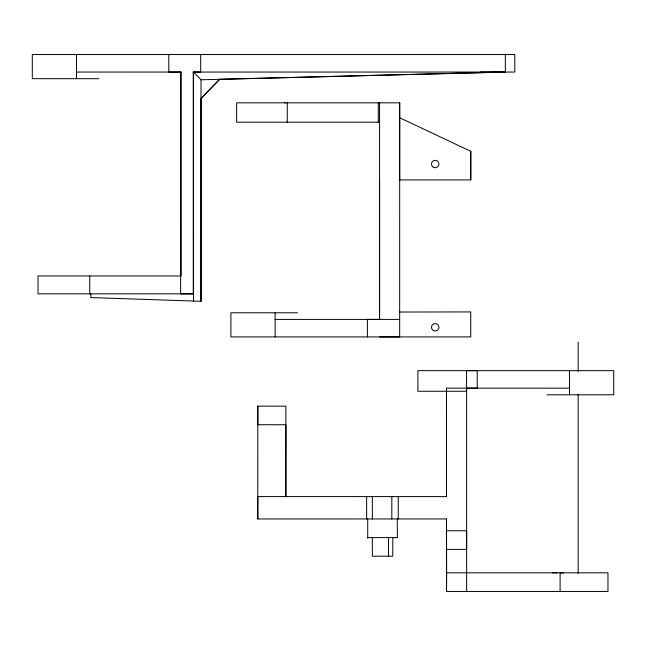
<?xml version="1.0" encoding="UTF-8"?>
<svg xmlns="http://www.w3.org/2000/svg" width="646" height="646" viewBox="0 0 646 646"><rect width="100%" height="100%" fill="white"/><g stroke="black" fill="none" stroke-linecap="round" stroke-linejoin="round"><path stroke-width="0.97" d="M76.503 78.683L76.503 54.547M89.746 293.849L89.746 275.971M168.784 72.053L168.784 54.547M200.688 54.547L200.688 72.053L193.235 72.053L193.251 293.849L180.605 293.849L180.589 72.061L181.179 72.053L181.195 275.971L38.033 275.971L38.033 293.849L193.251 293.849M90.836 293.849L90.836 297.572L201.011 301.302L201.003 98.402L219.632 79.305L505.519 72.053L193.235 72.053M446.556 591.453L446.628 572.824L607.967 572.824L607.967 591.453L446.507 591.453L446.499 518.956L257.778 518.948L257.794 406.14L285.871 406.148L285.879 424.737L285.855 496.604L285.879 424.737L257.794 424.729L257.786 406.148M287.252 122.191L287.252 102.827M367.719 538.328L367.719 518.956M372.338 537.585L372.338 556.206L392.792 556.206L392.792 537.585M372.338 518.956L372.338 496.604M379.573 319.415L379.573 102.827L378.322 102.827L378.322 122.199L379.573 122.199L236.646 122.191L236.646 102.827L399.688 102.835L399.68 336.921L379.582 336.913M388.456 556.206L388.456 537.585M391.815 518.956L391.815 496.604M399.688 179.911L399.688 102.835M446.628 572.824L446.499 518.956M257.778 518.948L257.778 496.596L446.507 496.604L446.475 388.141L446.491 391.258M466.63 591.453L466.614 388.165L466.598 391.266L417.881 391.258L417.881 370.651L613.7 370.651L613.7 394.795L547.122 394.795M466.573 370.634L466.573 388.141L477.216 388.165L477.216 370.651L466.598 370.651M399.204 179.911L470.764 179.911L470.764 151.301L399.632 117.734M505.35 72.053L505.35 54.547M560.106 591.453L560.106 572.824L563.264 572.824M201.003 98.402L219.68 79.305M399.696 312.034L470.756 311.929L470.756 336.921L230.913 336.921L230.913 312.785L297.491 312.785M193.558 301.302L193.542 72.053L201.003 79.781L505.463 72.053M284.757 102.827L285.314 102.819M394.771 537.585L396.571 537.585M397.242 518.956L397.411 537.585L367.889 537.585M169.389 72.053L181.179 72.053M480.438 72.053L514.805 72.053L514.805 54.547L32.3 54.547L32.3 78.683L98.878 78.683M76.503 72.053L180.589 72.061M275.115 319.415L379.582 319.407L379.573 179.911M399.68 319.407L367.396 319.415L367.396 336.921M446.475 388.141L569.497 388.165M446.499 530.762L466.63 530.754L466.614 549.383L446.556 549.383M552.596 572.824L557.094 572.824M470.756 151.293L470.764 179.911M578.162 342.122L578.162 371.571M578.162 394.375L578.162 573.325M569.497 370.651L569.497 394.795M446.499 391.258L446.499 496.604M398.243 496.604L398.243 518.956M366.637 496.604L366.637 518.956M275.115 312.785L275.115 336.921M201.003 79.781L201.011 301.302M433.361 167.266A3.723 3.723 0 0 0 438.949 164.044A3.723 3.723 0 0 0 433.361 160.814A3.723 3.723 0 0 0 433.361 167.266M433.361 330.502A3.723 3.723 0 0 0 438.949 327.28A3.723 3.723 0 0 0 433.361 324.05A3.723 3.723 0 0 0 433.361 330.502"/></g></svg>
